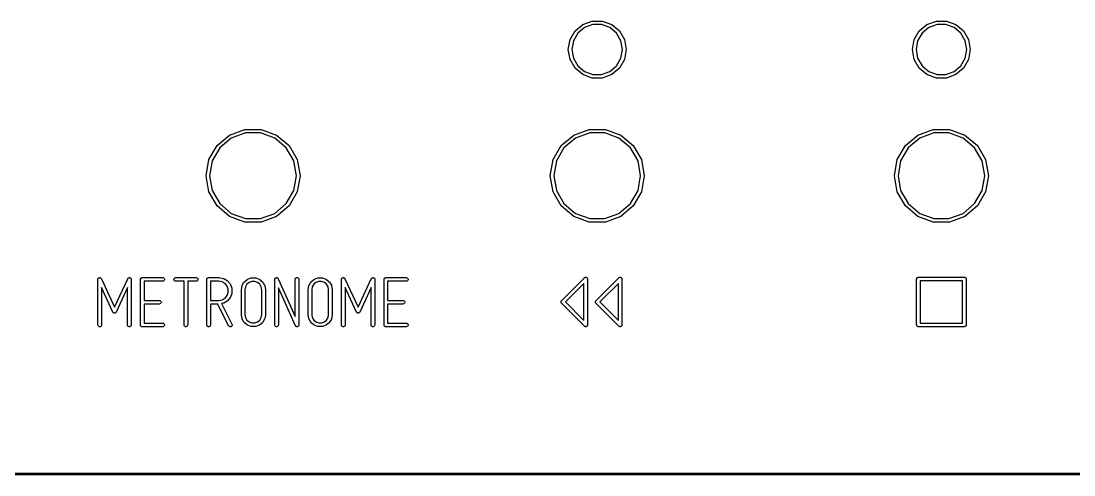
# Model space of a CAD drawing. Extents: x 10 to 493, y -203 to -71.
# Drawn here: x 327.5 to 385.8, y -203.2 to -178.1 of the extents above; entities that cross this region are included whole.
import ezdxf

# ---------------------------------------------------------------- set-up
doc = ezdxf.new("R2010")
doc.units = 0
doc.header["$MEASUREMENT"] = 0
doc.layers.add('BLACK', color=7, linetype='CONTINUOUS')

msp = doc.modelspace()

# ---------------------------------------------------------------- linework, layer by layer
at = {"layer": 'Black'}
for p, q in [((358.184, -178.677), (358.61, -178.319)), ((358.61, -178.319), (359.132, -178.129)), ((359.132, -178.129), (359.688, -178.129)), ((359.688, -178.129), (360.21, -178.319)), ((360.21, -178.319), (360.636, -178.677)), ((377.234, -178.677), (377.66, -178.319)), ((377.66, -178.319), (378.182, -178.129)), ((378.182, -178.129), (378.738, -178.129)), ((378.738, -178.129), (379.26, -178.319)), ((379.26, -178.319), (379.686, -178.677)), ((357.906, -179.158), (358.184, -178.677)), ((358.338, -178.805), (358.094, -179.226)), ((358.71, -178.493), (358.338, -178.805)), ((359.167, -178.326), (358.71, -178.493)), ((359.653, -178.326), (359.167, -178.326)), ((360.11, -178.493), (359.653, -178.326)), ((360.482, -178.805), (360.11, -178.493)), ((360.726, -179.226), (360.482, -178.805)), ((360.636, -178.677), (360.914, -179.158)), ((376.956, -179.158), (377.234, -178.677)), ((377.388, -178.805), (377.144, -179.226)), ((377.76, -178.493), (377.388, -178.805)), ((378.217, -178.326), (377.76, -178.493)), ((378.703, -178.326), (378.217, -178.326)), ((379.16, -178.493), (378.703, -178.326)), ((379.532, -178.805), (379.16, -178.493)), ((379.776, -179.226), (379.532, -178.805)), ((379.686, -178.677), (379.964, -179.158)), ((357.81, -179.705), (357.906, -179.158)), ((358.094, -179.226), (358.01, -179.705)), ((360.81, -179.705), (360.726, -179.226)), ((360.914, -179.158), (361.01, -179.705)), ((376.86, -179.705), (376.956, -179.158)), ((377.144, -179.226), (377.06, -179.705)), ((379.86, -179.705), (379.776, -179.226)), ((379.964, -179.158), (380.06, -179.705)), ((357.906, -180.252), (357.81, -179.705)), ((358.01, -179.705), (358.094, -180.184)), ((360.726, -180.184), (360.81, -179.705)), ((361.01, -179.705), (360.914, -180.252)), ((376.956, -180.252), (376.86, -179.705)), ((377.06, -179.705), (377.144, -180.184)), ((379.776, -180.184), (379.86, -179.705)), ((380.06, -179.705), (379.964, -180.252)), ((358.184, -180.733), (357.906, -180.252)), ((358.094, -180.184), (358.338, -180.605)), ((358.338, -180.605), (358.71, -180.917)), ((360.11, -180.917), (360.482, -180.605)), ((360.482, -180.605), (360.726, -180.184)), ((360.914, -180.252), (360.636, -180.733)), ((377.234, -180.733), (376.956, -180.252)), ((377.144, -180.184), (377.388, -180.605)), ((377.388, -180.605), (377.76, -180.917)), ((379.16, -180.917), (379.532, -180.605)), ((379.532, -180.605), (379.776, -180.184)), ((379.964, -180.252), (379.686, -180.733)), ((358.61, -181.091), (358.184, -180.733)), ((359.132, -181.281), (358.61, -181.091)), ((358.71, -180.917), (359.167, -181.084)), ((359.167, -181.084), (359.653, -181.084)), ((359.653, -181.084), (360.11, -180.917)), ((360.21, -181.091), (359.688, -181.281)), ((360.636, -180.733), (360.21, -181.091)), ((377.66, -181.091), (377.234, -180.733)), ((378.182, -181.281), (377.66, -181.091)), ((377.76, -180.917), (378.217, -181.084)), ((378.217, -181.084), (378.703, -181.084)), ((378.703, -181.084), (379.16, -180.917)), ((379.26, -181.091), (378.738, -181.281)), ((379.686, -180.733), (379.26, -181.091)), ((359.688, -181.281), (359.132, -181.281)), ((378.738, -181.281), (378.182, -181.281)), ((339.059, -184.436), (339.908, -184.127)), ((339.908, -184.127), (340.812, -184.127)), ((340.812, -184.127), (341.661, -184.436)), ((358.109, -184.436), (358.958, -184.127)), ((358.958, -184.127), (359.862, -184.127)), ((359.862, -184.127), (360.711, -184.436)), ((377.159, -184.436), (378.008, -184.127)), ((378.008, -184.127), (378.912, -184.127)), ((378.912, -184.127), (379.761, -184.436)), ((338.366, -185.017), (339.059, -184.436)), ((339.159, -184.609), (338.52, -185.146)), ((339.943, -184.324), (339.159, -184.609)), ((340.777, -184.324), (339.943, -184.324)), ((341.561, -184.609), (340.777, -184.324)), ((342.2, -185.146), (341.561, -184.609)), ((341.661, -184.436), (342.354, -185.017)), ((357.416, -185.017), (358.109, -184.436)), ((358.209, -184.609), (357.57, -185.146)), ((358.993, -184.324), (358.209, -184.609)), ((359.827, -184.324), (358.993, -184.324)), ((360.611, -184.609), (359.827, -184.324)), ((361.25, -185.146), (360.611, -184.609)), ((360.711, -184.436), (361.404, -185.017)), ((376.466, -185.017), (377.159, -184.436)), ((377.259, -184.609), (376.62, -185.146)), ((378.043, -184.324), (377.259, -184.609)), ((378.877, -184.324), (378.043, -184.324)), ((379.661, -184.609), (378.877, -184.324)), ((380.3, -185.146), (379.661, -184.609)), ((379.761, -184.436), (380.454, -185.017)), ((337.915, -185.8), (338.366, -185.017)), ((338.52, -185.146), (338.102, -185.868)), ((342.618, -185.868), (342.2, -185.146)), ((342.354, -185.017), (342.805, -185.8)), ((356.965, -185.8), (357.416, -185.017)), ((357.57, -185.146), (357.152, -185.868)), ((361.668, -185.868), (361.25, -185.146)), ((361.404, -185.017), (361.855, -185.8)), ((376.015, -185.8), (376.466, -185.017)), ((376.62, -185.146), (376.202, -185.868)), ((380.718, -185.868), (380.3, -185.146)), ((380.454, -185.017), (380.905, -185.8)), ((337.758, -186.69), (337.915, -185.8)), ((338.102, -185.868), (337.958, -186.69)), ((342.762, -186.69), (342.618, -185.868)), ((342.805, -185.8), (342.962, -186.69)), ((356.808, -186.69), (356.965, -185.8)), ((357.152, -185.868), (357.008, -186.69)), ((361.812, -186.69), (361.668, -185.868)), ((361.855, -185.8), (362.012, -186.69)), ((375.858, -186.69), (376.015, -185.8)), ((376.202, -185.868), (376.058, -186.69)), ((380.862, -186.69), (380.718, -185.868)), ((380.905, -185.8), (381.062, -186.69)), ((337.915, -187.58), (337.758, -186.69)), ((337.958, -186.69), (338.102, -187.512)), ((342.618, -187.512), (342.762, -186.69)), ((342.962, -186.69), (342.805, -187.58)), ((356.965, -187.58), (356.808, -186.69)), ((357.008, -186.69), (357.152, -187.512)), ((361.668, -187.512), (361.812, -186.69)), ((362.012, -186.69), (361.855, -187.58)), ((376.015, -187.58), (375.858, -186.69)), ((376.058, -186.69), (376.202, -187.512)), ((380.718, -187.512), (380.862, -186.69)), ((381.062, -186.69), (380.905, -187.58)), ((338.366, -188.363), (337.915, -187.58)), ((338.102, -187.512), (338.52, -188.234)), ((342.2, -188.234), (342.618, -187.512)), ((342.805, -187.58), (342.354, -188.363)), ((357.416, -188.363), (356.965, -187.58)), ((357.152, -187.512), (357.57, -188.234)), ((361.25, -188.234), (361.668, -187.512)), ((361.855, -187.58), (361.404, -188.363)), ((376.466, -188.363), (376.015, -187.58)), ((376.202, -187.512), (376.62, -188.234)), ((380.3, -188.234), (380.718, -187.512)), ((380.905, -187.58), (380.454, -188.363)), ((339.059, -188.944), (338.366, -188.363)), ((338.52, -188.234), (339.159, -188.771)), ((339.159, -188.771), (339.943, -189.056)), ((340.777, -189.056), (341.561, -188.771)), ((341.561, -188.771), (342.2, -188.234)), ((342.354, -188.363), (341.661, -188.944)), ((358.109, -188.944), (357.416, -188.363)), ((357.57, -188.234), (358.209, -188.771)), ((358.209, -188.771), (358.993, -189.056)), ((359.827, -189.056), (360.611, -188.771)), ((360.611, -188.771), (361.25, -188.234)), ((361.404, -188.363), (360.711, -188.944)), ((377.159, -188.944), (376.466, -188.363)), ((376.62, -188.234), (377.259, -188.771)), ((377.259, -188.771), (378.043, -189.056)), ((378.877, -189.056), (379.661, -188.771)), ((379.661, -188.771), (380.3, -188.234)), ((380.454, -188.363), (379.761, -188.944)), ((339.908, -189.253), (339.059, -188.944)), ((340.812, -189.253), (339.908, -189.253)), ((339.943, -189.056), (340.777, -189.056)), ((341.661, -188.944), (340.812, -189.253)), ((358.958, -189.253), (358.109, -188.944)), ((359.862, -189.253), (358.958, -189.253)), ((358.993, -189.056), (359.827, -189.056)), ((360.711, -188.944), (359.862, -189.253)), ((378.008, -189.253), (377.159, -188.944)), ((378.912, -189.253), (378.008, -189.253)), ((378.043, -189.056), (378.877, -189.056)), ((379.761, -188.944), (378.912, -189.253)), ((358.762, -192.308), (358.766, -192.306)), ((358.766, -192.306), (358.779, -192.308)), ((360.667, -192.308), (360.671, -192.306)), ((360.671, -192.306), (360.684, -192.308)), ((377.181, -192.308), (377.19, -192.306)), ((377.19, -192.306), (379.73, -192.306)), ((379.73, -192.306), (379.739, -192.308)), ((331.776, -192.429), (331.778, -192.416)), ((331.776, -194.949), (331.776, -192.429)), ((331.778, -192.416), (331.779, -192.403)), ((331.779, -192.403), (331.781, -192.399)), ((331.781, -192.399), (331.782, -192.395)), ((331.782, -192.395), (331.789, -192.383)), ((331.789, -192.383), (331.794, -192.372)), ((331.794, -192.372), (331.797, -192.368)), ((331.797, -192.368), (331.799, -192.365)), ((331.799, -192.365), (331.809, -192.356)), ((331.809, -192.356), (331.819, -192.347)), ((331.819, -192.347), (331.823, -192.345)), ((331.823, -192.345), (331.826, -192.342)), ((331.826, -192.342), (331.838, -192.338)), ((331.838, -192.338), (331.85, -192.332)), ((331.85, -192.332), (331.855, -192.332)), ((331.855, -192.332), (331.859, -192.331)), ((331.859, -192.331), (331.872, -192.331)), ((331.872, -192.331), (331.885, -192.329)), ((331.885, -192.329), (331.889, -192.331)), ((331.889, -192.331), (331.893, -192.331)), ((331.893, -192.331), (331.906, -192.335)), ((331.906, -192.335), (331.918, -192.338)), ((331.918, -192.338), (331.922, -192.341)), ((331.922, -192.341), (331.926, -192.342)), ((331.926, -192.342), (331.936, -192.351)), ((331.936, -192.351), (331.947, -192.358)), ((331.947, -192.358), (331.949, -192.362)), ((331.949, -192.362), (331.953, -192.365)), ((331.953, -192.365), (331.959, -192.376)), ((331.959, -192.376), (331.967, -192.387)), ((331.967, -192.387), (332.695, -193.956)), ((332.604, -194.235), (331.976, -192.882)), ((331.976, -192.882), (331.976, -194.949)), ((332.695, -193.956), (333.423, -192.387)), ((333.414, -192.882), (332.786, -194.235)), ((333.414, -194.949), (333.414, -192.882)), ((333.423, -192.387), (333.431, -192.376)), ((333.431, -192.376), (333.437, -192.365)), ((333.437, -192.365), (333.441, -192.362)), ((333.441, -192.362), (333.443, -192.358)), ((333.443, -192.358), (333.454, -192.351)), ((333.454, -192.351), (333.464, -192.342)), ((333.464, -192.342), (333.468, -192.341)), ((333.468, -192.341), (333.472, -192.338)), ((333.472, -192.338), (333.484, -192.335)), ((333.484, -192.335), (333.497, -192.331)), ((333.497, -192.331), (333.501, -192.331)), ((333.501, -192.331), (333.505, -192.329)), ((333.505, -192.329), (333.518, -192.331)), ((333.518, -192.331), (333.531, -192.331)), ((333.531, -192.331), (333.535, -192.332)), ((333.535, -192.332), (333.54, -192.332)), ((333.54, -192.332), (333.552, -192.338)), ((333.552, -192.338), (333.564, -192.342)), ((333.564, -192.342), (333.567, -192.345)), ((333.567, -192.345), (333.571, -192.347)), ((333.571, -192.347), (333.581, -192.356)), ((333.581, -192.356), (333.591, -192.365)), ((333.591, -192.365), (333.593, -192.368)), ((333.593, -192.368), (333.596, -192.372)), ((333.596, -192.372), (333.601, -192.383)), ((333.601, -192.383), (333.608, -192.395)), ((333.608, -192.395), (333.609, -192.399)), ((333.609, -192.399), (333.611, -192.403)), ((333.611, -192.403), (333.612, -192.416)), ((333.612, -192.416), (333.614, -192.429)), ((333.614, -192.429), (333.614, -194.949)), ((334.128, -192.429), (334.13, -192.42)), ((334.128, -194.949), (334.128, -192.429)), ((334.13, -192.412), (334.133, -192.403)), ((334.13, -192.42), (334.13, -192.412)), ((334.133, -192.403), (334.134, -192.395)), ((334.134, -192.395), (334.138, -192.387)), ((334.138, -192.387), (334.141, -192.379)), ((334.141, -192.379), (334.147, -192.372)), ((334.147, -192.372), (334.151, -192.365)), ((334.151, -192.365), (334.158, -192.359)), ((334.158, -192.359), (334.164, -192.352)), ((334.164, -192.352), (334.171, -192.348)), ((334.171, -192.348), (334.178, -192.342)), ((334.178, -192.342), (334.186, -192.339)), ((334.186, -192.339), (334.194, -192.335)), ((334.194, -192.335), (334.202, -192.334)), ((334.202, -192.334), (334.211, -192.331)), ((334.211, -192.331), (334.219, -192.331)), ((334.219, -192.331), (334.228, -192.329)), ((334.228, -192.329), (335.362, -192.329)), ((335.362, -192.529), (334.328, -192.529)), ((334.328, -192.529), (334.328, -193.589)), ((335.362, -192.329), (335.396, -192.335)), ((335.396, -192.523), (335.362, -192.529)), ((335.396, -192.335), (335.426, -192.352)), ((335.426, -192.506), (335.396, -192.523)), ((335.426, -192.352), (335.449, -192.379)), ((335.449, -192.479), (335.426, -192.506)), ((335.449, -192.379), (335.46, -192.412)), ((335.46, -192.446), (335.449, -192.479)), ((335.46, -192.412), (335.46, -192.446)), ((335.978, -192.412), (335.989, -192.379)), ((335.978, -192.446), (335.978, -192.412)), ((335.989, -192.479), (335.978, -192.446)), ((335.989, -192.379), (336.012, -192.352)), ((336.012, -192.506), (335.989, -192.479)), ((336.012, -192.352), (336.042, -192.335)), ((336.042, -192.523), (336.012, -192.506)), ((336.042, -192.335), (336.076, -192.329)), ((336.076, -192.529), (336.042, -192.523)), ((336.076, -192.329), (337.21, -192.329)), ((336.543, -192.529), (336.076, -192.529)), ((336.543, -194.949), (336.543, -192.529)), ((337.21, -192.529), (336.743, -192.529)), ((336.743, -192.529), (336.743, -194.949)), ((337.21, -192.329), (337.244, -192.335)), ((337.244, -192.523), (337.21, -192.529)), ((337.244, -192.335), (337.274, -192.352)), ((337.274, -192.506), (337.244, -192.523)), ((337.274, -192.352), (337.297, -192.379)), ((337.297, -192.479), (337.274, -192.506)), ((337.297, -192.379), (337.308, -192.412)), ((337.308, -192.446), (337.297, -192.479)), ((337.308, -192.412), (337.308, -192.446)), ((337.803, -192.429), (337.805, -192.42)), ((337.803, -194.949), (337.803, -192.429)), ((337.805, -192.412), (337.808, -192.403)), ((337.805, -192.42), (337.805, -192.412)), ((337.808, -192.403), (337.809, -192.395)), ((337.809, -192.395), (337.813, -192.387)), ((337.813, -192.387), (337.816, -192.379)), ((337.816, -192.379), (337.822, -192.372)), ((337.822, -192.372), (337.826, -192.365)), ((337.826, -192.365), (337.833, -192.359)), ((337.833, -192.359), (337.839, -192.352)), ((337.839, -192.352), (337.846, -192.348)), ((337.846, -192.348), (337.853, -192.342)), ((337.853, -192.342), (337.861, -192.339)), ((337.861, -192.339), (337.869, -192.335)), ((337.869, -192.335), (337.877, -192.334)), ((337.877, -192.334), (337.886, -192.331)), ((337.886, -192.331), (337.894, -192.331)), ((337.894, -192.331), (337.903, -192.329)), ((337.903, -192.329), (338.47, -192.329)), ((338.003, -192.529), (338.003, -193.589)), ((338.461, -192.529), (338.003, -192.529)), ((338.651, -192.562), (338.461, -192.529)), ((338.47, -192.329), (338.479, -192.331)), ((338.479, -192.331), (338.487, -192.331)), ((338.487, -192.331), (338.703, -192.369)), ((338.81, -192.654), (338.651, -192.562)), ((338.703, -192.369), (338.735, -192.38)), ((338.735, -192.38), (338.925, -192.49)), ((338.928, -192.795), (338.81, -192.654)), ((338.925, -192.49), (338.952, -192.512)), ((338.99, -192.967), (338.928, -192.795)), ((338.952, -192.512), (339.092, -192.68)), ((339.092, -192.68), (339.109, -192.708)), ((339.109, -192.708), (339.11, -192.71)), ((339.11, -192.71), (339.184, -192.915)), ((339.716, -192.979), (339.75, -192.785)), ((339.75, -192.785), (339.754, -192.774)), ((339.754, -192.774), (339.762, -192.752)), ((339.762, -192.752), (339.86, -192.582)), ((339.86, -192.582), (339.876, -192.562)), ((339.876, -192.562), (339.882, -192.555)), ((339.882, -192.555), (340.033, -192.428)), ((339.944, -192.837), (339.914, -193.005)), ((340.024, -192.697), (339.944, -192.837)), ((340.148, -192.593), (340.024, -192.697)), ((340.033, -192.428), (340.063, -192.411)), ((340.063, -192.411), (340.248, -192.344)), ((340.3, -192.538), (340.148, -192.593)), ((340.248, -192.344), (340.283, -192.338)), ((340.283, -192.338), (340.479, -192.338)), ((340.462, -192.538), (340.3, -192.538)), ((340.614, -192.593), (340.462, -192.538)), ((340.479, -192.338), (340.514, -192.344)), ((340.514, -192.344), (340.699, -192.411)), ((340.738, -192.697), (340.614, -192.593)), ((340.699, -192.411), (340.705, -192.415)), ((340.705, -192.415), (340.729, -192.428)), ((340.729, -192.428), (340.88, -192.555)), ((340.818, -192.837), (340.738, -192.697)), ((340.848, -193.005), (340.818, -192.837)), ((340.88, -192.555), (340.88, -192.555)), ((340.88, -192.555), (340.902, -192.582)), ((340.902, -192.582), (341, -192.752)), ((341, -192.752), (341.008, -192.774)), ((341.008, -192.774), (341.012, -192.785)), ((341.012, -192.785), (341.046, -192.979)), ((341.562, -192.429), (341.564, -192.415)), ((341.562, -194.949), (341.562, -192.429)), ((341.564, -192.415), (341.566, -192.402)), ((341.566, -192.402), (341.567, -192.398)), ((341.567, -192.398), (341.568, -192.395)), ((341.568, -192.395), (341.575, -192.383)), ((341.575, -192.383), (341.581, -192.371)), ((341.581, -192.371), (341.584, -192.368)), ((341.584, -192.368), (341.585, -192.365)), ((341.585, -192.365), (341.596, -192.356)), ((341.596, -192.356), (341.606, -192.346)), ((341.606, -192.346), (341.609, -192.345)), ((341.609, -192.345), (341.612, -192.342)), ((341.612, -192.342), (341.625, -192.338)), ((341.625, -192.338), (341.637, -192.332)), ((341.637, -192.332), (341.641, -192.332)), ((341.641, -192.332), (341.645, -192.331)), ((341.645, -192.331), (341.658, -192.331)), ((341.658, -192.331), (341.672, -192.33)), ((341.672, -192.33), (341.676, -192.331)), ((341.676, -192.331), (341.679, -192.331)), ((341.679, -192.331), (341.692, -192.335)), ((341.692, -192.335), (341.705, -192.339)), ((341.705, -192.339), (341.708, -192.341)), ((341.708, -192.341), (341.712, -192.342)), ((341.712, -192.342), (341.723, -192.351)), ((341.723, -192.351), (341.734, -192.359)), ((341.734, -192.359), (341.736, -192.362)), ((341.736, -192.362), (341.739, -192.365)), ((341.739, -192.365), (341.745, -192.377)), ((341.745, -192.377), (341.753, -192.388)), ((341.753, -192.388), (342.696, -194.483)), ((342.696, -192.429), (342.702, -192.395)), ((342.696, -194.483), (342.696, -192.429)), ((342.702, -192.395), (342.719, -192.365)), ((342.719, -192.365), (342.746, -192.342)), ((342.746, -192.342), (342.779, -192.331)), ((342.779, -192.331), (342.813, -192.331)), ((342.813, -192.331), (342.846, -192.342)), ((342.846, -192.342), (342.873, -192.365)), ((342.873, -192.365), (342.89, -192.395)), ((342.89, -192.395), (342.896, -192.429)), ((342.896, -192.429), (342.896, -194.949)), ((343.412, -192.979), (343.446, -192.785)), ((343.446, -192.785), (343.45, -192.774)), ((343.45, -192.774), (343.458, -192.752)), ((343.458, -192.752), (343.556, -192.582)), ((343.556, -192.582), (343.572, -192.562)), ((343.572, -192.562), (343.578, -192.555)), ((343.578, -192.555), (343.729, -192.428)), ((343.64, -192.837), (343.61, -193.005)), ((343.72, -192.697), (343.64, -192.837)), ((343.844, -192.593), (343.72, -192.697)), ((343.729, -192.428), (343.759, -192.411)), ((343.759, -192.411), (343.944, -192.344)), ((343.996, -192.538), (343.844, -192.593)), ((343.944, -192.344), (343.979, -192.338)), ((343.979, -192.338), (344.175, -192.338)), ((344.158, -192.538), (343.996, -192.538)), ((344.31, -192.593), (344.158, -192.538)), ((344.175, -192.338), (344.21, -192.344)), ((344.21, -192.344), (344.395, -192.411)), ((344.434, -192.697), (344.31, -192.593)), ((344.395, -192.411), (344.401, -192.415)), ((344.401, -192.415), (344.425, -192.428)), ((344.425, -192.428), (344.576, -192.555)), ((344.514, -192.837), (344.434, -192.697)), ((344.544, -193.005), (344.514, -192.837)), ((344.576, -192.555), (344.576, -192.555)), ((344.576, -192.555), (344.598, -192.582)), ((344.598, -192.582), (344.696, -192.752)), ((344.696, -192.752), (344.704, -192.774)), ((344.704, -192.774), (344.708, -192.785)), ((344.708, -192.785), (344.742, -192.979)), ((345.258, -192.429), (345.26, -192.416)), ((345.258, -194.949), (345.258, -192.429)), ((345.26, -192.416), (345.261, -192.403)), ((345.261, -192.403), (345.263, -192.399)), ((345.263, -192.399), (345.264, -192.395)), ((345.264, -192.395), (345.271, -192.383)), ((345.271, -192.383), (345.276, -192.372)), ((345.276, -192.372), (345.279, -192.368)), ((345.279, -192.368), (345.281, -192.365)), ((345.281, -192.365), (345.291, -192.356)), ((345.291, -192.356), (345.301, -192.347)), ((345.301, -192.347), (345.305, -192.345)), ((345.305, -192.345), (345.308, -192.342)), ((345.308, -192.342), (345.32, -192.338)), ((345.32, -192.338), (345.332, -192.332)), ((345.332, -192.332), (345.337, -192.332)), ((345.337, -192.332), (345.341, -192.331)), ((345.341, -192.331), (345.354, -192.331)), ((345.354, -192.331), (345.367, -192.329)), ((345.367, -192.329), (345.371, -192.331)), ((345.371, -192.331), (345.375, -192.331)), ((345.375, -192.331), (345.388, -192.335)), ((345.388, -192.335), (345.4, -192.338)), ((345.4, -192.338), (345.404, -192.341)), ((345.404, -192.341), (345.408, -192.342)), ((345.408, -192.342), (345.418, -192.351)), ((345.418, -192.351), (345.429, -192.358)), ((345.429, -192.358), (345.431, -192.362)), ((345.431, -192.362), (345.435, -192.365)), ((345.435, -192.365), (345.441, -192.376)), ((345.441, -192.376), (345.449, -192.387)), ((345.449, -192.387), (346.177, -193.956)), ((346.086, -194.235), (345.458, -192.882)), ((345.458, -192.882), (345.458, -194.949)), ((346.177, -193.956), (346.905, -192.387)), ((346.896, -192.882), (346.268, -194.235)), ((346.896, -194.949), (346.896, -192.882)), ((346.905, -192.387), (346.913, -192.376)), ((346.913, -192.376), (346.919, -192.365)), ((346.919, -192.365), (346.923, -192.362)), ((346.923, -192.362), (346.925, -192.358)), ((346.925, -192.358), (346.936, -192.351)), ((346.936, -192.351), (346.946, -192.342)), ((346.946, -192.342), (346.95, -192.341)), ((346.95, -192.341), (346.954, -192.338)), ((346.954, -192.338), (346.966, -192.335)), ((346.966, -192.335), (346.979, -192.331)), ((346.979, -192.331), (346.983, -192.331)), ((346.983, -192.331), (346.987, -192.329)), ((346.987, -192.329), (347, -192.331)), ((347, -192.331), (347.013, -192.331)), ((347.013, -192.331), (347.017, -192.332)), ((347.017, -192.332), (347.022, -192.332)), ((347.022, -192.332), (347.034, -192.338)), ((347.034, -192.338), (347.046, -192.342)), ((347.046, -192.342), (347.049, -192.345)), ((347.049, -192.345), (347.053, -192.347)), ((347.053, -192.347), (347.063, -192.356)), ((347.063, -192.356), (347.073, -192.365)), ((347.073, -192.365), (347.075, -192.368)), ((347.075, -192.368), (347.078, -192.372)), ((347.078, -192.372), (347.083, -192.383)), ((347.083, -192.383), (347.09, -192.395)), ((347.09, -192.395), (347.091, -192.399)), ((347.091, -192.399), (347.093, -192.403)), ((347.093, -192.403), (347.094, -192.416)), ((347.094, -192.416), (347.096, -192.429)), ((347.096, -192.429), (347.096, -194.949)), ((347.61, -192.429), (347.612, -192.42)), ((347.61, -194.949), (347.61, -192.429)), ((347.612, -192.412), (347.615, -192.403)), ((347.612, -192.42), (347.612, -192.412)), ((347.615, -192.403), (347.616, -192.395)), ((347.616, -192.395), (347.62, -192.387)), ((347.62, -192.387), (347.623, -192.379)), ((347.623, -192.379), (347.629, -192.372)), ((347.629, -192.372), (347.633, -192.365)), ((347.633, -192.365), (347.64, -192.359)), ((347.64, -192.359), (347.646, -192.352)), ((347.646, -192.352), (347.653, -192.348)), ((347.653, -192.348), (347.66, -192.342)), ((347.66, -192.342), (347.668, -192.339)), ((347.668, -192.339), (347.676, -192.335)), ((347.676, -192.335), (347.684, -192.334)), ((347.684, -192.334), (347.693, -192.331)), ((347.693, -192.331), (347.701, -192.331)), ((347.701, -192.331), (347.71, -192.329)), ((347.71, -192.329), (348.844, -192.329)), ((348.844, -192.529), (347.81, -192.529)), ((347.81, -192.529), (347.81, -193.589)), ((348.844, -192.329), (348.878, -192.335)), ((348.878, -192.523), (348.844, -192.529)), ((348.878, -192.335), (348.908, -192.352)), ((348.908, -192.506), (348.878, -192.523)), ((348.908, -192.352), (348.931, -192.379)), ((348.931, -192.479), (348.908, -192.506)), ((348.931, -192.379), (348.942, -192.412)), ((348.942, -192.446), (348.931, -192.479)), ((348.942, -192.412), (348.942, -192.446)), ((357.434, -193.605), (358.704, -192.335)), ((358.675, -192.647), (357.646, -193.676)), ((358.675, -194.705), (358.675, -192.647)), ((358.704, -192.335), (358.715, -192.328)), ((358.715, -192.328), (358.725, -192.319)), ((358.725, -192.319), (358.729, -192.318)), ((358.729, -192.318), (358.733, -192.315)), ((358.733, -192.315), (358.745, -192.312)), ((358.745, -192.312), (358.758, -192.308)), ((358.758, -192.308), (358.762, -192.308)), ((358.779, -192.308), (358.792, -192.308)), ((358.792, -192.308), (358.796, -192.309)), ((358.796, -192.309), (358.801, -192.309)), ((358.801, -192.309), (358.813, -192.315)), ((358.813, -192.315), (358.825, -192.319)), ((358.825, -192.319), (358.828, -192.322)), ((358.828, -192.322), (358.832, -192.324)), ((358.832, -192.324), (358.842, -192.333)), ((358.842, -192.333), (358.852, -192.342)), ((358.852, -192.342), (358.854, -192.346)), ((358.854, -192.346), (358.857, -192.349)), ((358.857, -192.349), (358.862, -192.36)), ((358.862, -192.36), (358.869, -192.372)), ((358.869, -192.372), (358.87, -192.376)), ((358.87, -192.376), (358.872, -192.38)), ((358.872, -192.38), (358.873, -192.393)), ((358.873, -192.393), (358.875, -192.406)), ((358.875, -192.406), (358.875, -194.946)), ((359.339, -193.605), (360.609, -192.335)), ((360.58, -192.647), (359.551, -193.676)), ((360.58, -194.705), (360.58, -192.647)), ((360.609, -192.335), (360.62, -192.328)), ((360.62, -192.328), (360.63, -192.319)), ((360.63, -192.319), (360.634, -192.318)), ((360.634, -192.318), (360.638, -192.315)), ((360.638, -192.315), (360.65, -192.312)), ((360.65, -192.312), (360.663, -192.308)), ((360.663, -192.308), (360.667, -192.308)), ((360.684, -192.308), (360.697, -192.308)), ((360.697, -192.308), (360.701, -192.309)), ((360.701, -192.309), (360.706, -192.309)), ((360.706, -192.309), (360.718, -192.315)), ((360.718, -192.315), (360.73, -192.319)), ((360.73, -192.319), (360.733, -192.322)), ((360.733, -192.322), (360.737, -192.324)), ((360.737, -192.324), (360.747, -192.333)), ((360.747, -192.333), (360.757, -192.342)), ((360.757, -192.342), (360.759, -192.346)), ((360.759, -192.346), (360.762, -192.349)), ((360.762, -192.349), (360.767, -192.36)), ((360.767, -192.36), (360.774, -192.372)), ((360.774, -192.372), (360.775, -192.376)), ((360.775, -192.376), (360.777, -192.38)), ((360.777, -192.38), (360.778, -192.393)), ((360.778, -192.393), (360.78, -192.406)), ((360.78, -192.406), (360.78, -194.946)), ((377.09, -192.406), (377.092, -192.397)), ((377.09, -194.946), (377.09, -192.406)), ((377.092, -192.389), (377.095, -192.38)), ((377.092, -192.397), (377.092, -192.389)), ((377.095, -192.38), (377.096, -192.372)), ((377.096, -192.372), (377.1, -192.364)), ((377.1, -192.364), (377.103, -192.356)), ((377.103, -192.356), (377.109, -192.349)), ((377.109, -192.349), (377.113, -192.342)), ((377.113, -192.342), (377.12, -192.336)), ((377.12, -192.336), (377.126, -192.329)), ((377.126, -192.329), (377.133, -192.325)), ((377.133, -192.325), (377.14, -192.319)), ((377.14, -192.319), (377.148, -192.316)), ((377.148, -192.316), (377.156, -192.312)), ((377.156, -192.312), (377.164, -192.311)), ((377.164, -192.311), (377.173, -192.308)), ((377.173, -192.308), (377.181, -192.308)), ((377.29, -192.506), (377.29, -194.846)), ((379.63, -192.506), (377.29, -192.506)), ((379.63, -194.846), (379.63, -192.506)), ((379.739, -192.308), (379.747, -192.308)), ((379.747, -192.308), (379.756, -192.311)), ((379.756, -192.311), (379.764, -192.312)), ((379.764, -192.312), (379.772, -192.316)), ((379.772, -192.316), (379.78, -192.319)), ((379.78, -192.319), (379.787, -192.325)), ((379.787, -192.325), (379.794, -192.329)), ((379.794, -192.329), (379.8, -192.336)), ((379.8, -192.336), (379.807, -192.342)), ((379.807, -192.342), (379.811, -192.349)), ((379.811, -192.349), (379.817, -192.356)), ((379.817, -192.356), (379.82, -192.364)), ((379.82, -192.364), (379.824, -192.372)), ((379.824, -192.372), (379.825, -192.38)), ((379.825, -192.38), (379.828, -192.389)), ((379.828, -192.389), (379.828, -192.397)), ((379.828, -192.397), (379.83, -192.406)), ((379.83, -192.406), (379.83, -194.946)), ((338.651, -193.556), (338.81, -193.464)), ((338.81, -193.464), (338.928, -193.323)), ((338.928, -193.323), (338.99, -193.151)), ((339.092, -193.438), (338.952, -193.606)), ((338.99, -193.151), (338.99, -192.967)), ((339.11, -193.408), (339.092, -193.438)), ((339.184, -193.203), (339.11, -193.408)), ((339.184, -192.915), (339.19, -192.95)), ((339.19, -193.168), (339.184, -193.203)), ((339.19, -192.95), (339.19, -193.168)), ((339.714, -192.996), (339.716, -192.987)), ((339.714, -194.382), (339.714, -192.996)), ((339.716, -192.987), (339.716, -192.979)), ((339.914, -193.005), (339.914, -194.373)), ((340.848, -194.373), (340.848, -193.005)), ((341.046, -192.979), (341.046, -192.987)), ((341.046, -192.987), (341.048, -192.996)), ((341.048, -192.996), (341.048, -194.382)), ((342.705, -194.99), (341.762, -192.895)), ((341.762, -192.895), (341.762, -194.949)), ((343.41, -192.996), (343.412, -192.987)), ((343.41, -194.382), (343.41, -192.996)), ((343.412, -192.987), (343.412, -192.979)), ((343.61, -193.005), (343.61, -194.373)), ((344.544, -194.373), (344.544, -193.005)), ((344.742, -192.979), (344.742, -192.987)), ((344.742, -192.987), (344.744, -192.996)), ((344.744, -192.996), (344.744, -194.382)), ((334.328, -193.589), (335.173, -193.589)), ((335.173, -193.789), (334.328, -193.789)), ((334.328, -193.789), (334.328, -194.849)), ((335.173, -193.589), (335.207, -193.595)), ((335.207, -193.783), (335.173, -193.789)), ((335.207, -193.595), (335.237, -193.612)), ((335.237, -193.766), (335.207, -193.783)), ((335.237, -193.612), (335.26, -193.639)), ((335.26, -193.739), (335.237, -193.766)), ((335.26, -193.639), (335.271, -193.672)), ((335.271, -193.706), (335.26, -193.739)), ((335.271, -193.672), (335.271, -193.706)), ((338.003, -193.589), (338.461, -193.589)), ((338.408, -193.789), (338.003, -193.789)), ((338.003, -193.789), (338.003, -194.949)), ((339.011, -194.994), (338.408, -193.789)), ((338.461, -193.589), (338.651, -193.556)), ((338.703, -193.749), (338.619, -193.764)), ((338.619, -193.764), (339.189, -194.904)), ((338.735, -193.738), (338.703, -193.749)), ((338.925, -193.628), (338.735, -193.738)), ((338.952, -193.606), (338.925, -193.628)), ((347.81, -193.589), (348.655, -193.589)), ((348.655, -193.789), (347.81, -193.789)), ((347.81, -193.789), (347.81, -194.849)), ((348.655, -193.589), (348.689, -193.595)), ((348.689, -193.783), (348.655, -193.789)), ((348.689, -193.595), (348.719, -193.612)), ((348.719, -193.766), (348.689, -193.783)), ((348.719, -193.612), (348.742, -193.639)), ((348.742, -193.739), (348.719, -193.766)), ((348.742, -193.639), (348.753, -193.672)), ((348.753, -193.706), (348.742, -193.739)), ((348.753, -193.672), (348.753, -193.706)), ((357.405, -193.667), (357.408, -193.659)), ((357.406, -193.676), (357.405, -193.667)), ((357.405, -193.685), (357.406, -193.676)), ((357.408, -193.693), (357.405, -193.685)), ((357.408, -193.65), (357.412, -193.642)), ((357.408, -193.659), (357.408, -193.65)), ((357.408, -193.702), (357.408, -193.693)), ((357.412, -193.71), (357.408, -193.702)), ((357.412, -193.642), (357.414, -193.634)), ((357.414, -193.718), (357.412, -193.71)), ((357.414, -193.634), (357.419, -193.627)), ((357.419, -193.725), (357.414, -193.718)), ((357.419, -193.627), (357.423, -193.619)), ((357.423, -193.733), (357.419, -193.725)), ((357.423, -193.619), (357.429, -193.612)), ((357.429, -193.74), (357.423, -193.733)), ((357.429, -193.612), (357.434, -193.605)), ((357.434, -193.747), (357.429, -193.74)), ((358.704, -195.017), (357.434, -193.747)), ((357.646, -193.676), (358.675, -194.705)), ((359.31, -193.667), (359.313, -193.659)), ((359.311, -193.676), (359.31, -193.667)), ((359.31, -193.685), (359.311, -193.676)), ((359.313, -193.693), (359.31, -193.685)), ((359.313, -193.65), (359.317, -193.642)), ((359.313, -193.659), (359.313, -193.65)), ((359.313, -193.702), (359.313, -193.693)), ((359.317, -193.71), (359.313, -193.702)), ((359.317, -193.642), (359.319, -193.634)), ((359.319, -193.718), (359.317, -193.71)), ((359.319, -193.634), (359.324, -193.627)), ((359.324, -193.725), (359.319, -193.718)), ((359.324, -193.627), (359.328, -193.619)), ((359.328, -193.733), (359.324, -193.725)), ((359.328, -193.619), (359.334, -193.612)), ((359.334, -193.74), (359.328, -193.733)), ((359.334, -193.612), (359.339, -193.605)), ((359.339, -193.747), (359.334, -193.74)), ((360.609, -195.017), (359.339, -193.747)), ((359.551, -193.676), (360.58, -194.705)), ((332.609, -194.242), (332.604, -194.235)), ((332.613, -194.25), (332.609, -194.242)), ((332.619, -194.257), (332.613, -194.25)), ((332.624, -194.264), (332.619, -194.257)), ((332.631, -194.269), (332.624, -194.264)), ((332.638, -194.275), (332.631, -194.269)), ((332.646, -194.279), (332.638, -194.275)), ((332.653, -194.284), (332.646, -194.279)), ((332.661, -194.286), (332.653, -194.284)), ((332.669, -194.29), (332.661, -194.286)), ((332.678, -194.29), (332.669, -194.29)), ((332.686, -194.293), (332.678, -194.29)), ((332.695, -194.292), (332.686, -194.293)), ((332.704, -194.293), (332.695, -194.292)), ((332.712, -194.29), (332.704, -194.293)), ((332.721, -194.29), (332.712, -194.29)), ((332.729, -194.286), (332.721, -194.29)), ((332.737, -194.284), (332.729, -194.286)), ((332.744, -194.279), (332.737, -194.284)), ((332.752, -194.275), (332.744, -194.279)), ((332.759, -194.269), (332.752, -194.275)), ((332.766, -194.264), (332.759, -194.269)), ((332.771, -194.257), (332.766, -194.264)), ((332.777, -194.25), (332.771, -194.257)), ((332.781, -194.242), (332.777, -194.25)), ((332.786, -194.235), (332.781, -194.242)), ((339.716, -194.391), (339.714, -194.382)), ((339.716, -194.399), (339.716, -194.391)), ((339.75, -194.593), (339.716, -194.399)), ((339.762, -194.626), (339.75, -194.593)), ((339.86, -194.796), (339.762, -194.626)), ((339.914, -194.373), (339.944, -194.541)), ((339.944, -194.541), (340.024, -194.681)), ((340.738, -194.681), (340.818, -194.541)), ((340.818, -194.541), (340.848, -194.373)), ((341, -194.626), (340.902, -194.796)), ((341.012, -194.593), (341, -194.626)), ((341.046, -194.399), (341.012, -194.593)), ((341.048, -194.382), (341.046, -194.391)), ((341.046, -194.391), (341.046, -194.399)), ((343.412, -194.391), (343.41, -194.382)), ((343.412, -194.399), (343.412, -194.391)), ((343.446, -194.593), (343.412, -194.399)), ((343.458, -194.626), (343.446, -194.593)), ((343.556, -194.796), (343.458, -194.626)), ((343.61, -194.373), (343.64, -194.541)), ((343.64, -194.541), (343.72, -194.681)), ((344.434, -194.681), (344.514, -194.541)), ((344.514, -194.541), (344.544, -194.373)), ((344.696, -194.626), (344.598, -194.796)), ((344.708, -194.593), (344.696, -194.626)), ((344.742, -194.399), (344.708, -194.593)), ((344.744, -194.382), (344.742, -194.391)), ((344.742, -194.391), (344.742, -194.399)), ((346.091, -194.242), (346.086, -194.235)), ((346.095, -194.25), (346.091, -194.242)), ((346.101, -194.257), (346.095, -194.25)), ((346.106, -194.264), (346.101, -194.257)), ((346.113, -194.269), (346.106, -194.264)), ((346.12, -194.275), (346.113, -194.269)), ((346.128, -194.279), (346.12, -194.275)), ((346.135, -194.284), (346.128, -194.279)), ((346.143, -194.286), (346.135, -194.284)), ((346.151, -194.29), (346.143, -194.286)), ((346.16, -194.29), (346.151, -194.29)), ((346.168, -194.293), (346.16, -194.29)), ((346.177, -194.292), (346.168, -194.293)), ((346.186, -194.293), (346.177, -194.292)), ((346.194, -194.29), (346.186, -194.293)), ((346.203, -194.29), (346.194, -194.29)), ((346.211, -194.286), (346.203, -194.29)), ((346.219, -194.284), (346.211, -194.286)), ((346.226, -194.279), (346.219, -194.284)), ((346.234, -194.275), (346.226, -194.279)), ((346.241, -194.269), (346.234, -194.275)), ((346.248, -194.264), (346.241, -194.269)), ((346.253, -194.257), (346.248, -194.264)), ((346.259, -194.25), (346.253, -194.257)), ((346.263, -194.242), (346.259, -194.25)), ((346.268, -194.235), (346.263, -194.242)), ((331.782, -194.983), (331.776, -194.949)), ((331.799, -195.013), (331.782, -194.983)), ((331.826, -195.036), (331.799, -195.013)), ((331.859, -195.047), (331.826, -195.036)), ((331.893, -195.047), (331.859, -195.047)), ((331.926, -195.036), (331.893, -195.047)), ((331.953, -195.013), (331.926, -195.036)), ((331.97, -194.983), (331.953, -195.013)), ((331.976, -194.949), (331.97, -194.983)), ((333.42, -194.983), (333.414, -194.949)), ((333.437, -195.013), (333.42, -194.983)), ((333.464, -195.036), (333.437, -195.013)), ((333.497, -195.047), (333.464, -195.036)), ((333.531, -195.047), (333.497, -195.047)), ((333.564, -195.036), (333.531, -195.047)), ((333.591, -195.013), (333.564, -195.036)), ((333.608, -194.983), (333.591, -195.013)), ((333.614, -194.949), (333.608, -194.983)), ((334.13, -194.958), (334.128, -194.949)), ((334.13, -194.966), (334.13, -194.958)), ((334.133, -194.975), (334.13, -194.966)), ((334.134, -194.983), (334.133, -194.975)), ((334.138, -194.991), (334.134, -194.983)), ((334.141, -194.999), (334.138, -194.991)), ((334.147, -195.006), (334.141, -194.999)), ((334.151, -195.013), (334.147, -195.006)), ((334.158, -195.019), (334.151, -195.013)), ((334.164, -195.026), (334.158, -195.019)), ((334.171, -195.03), (334.164, -195.026)), ((334.178, -195.036), (334.171, -195.03)), ((334.186, -195.039), (334.178, -195.036)), ((334.194, -195.043), (334.186, -195.039)), ((334.202, -195.044), (334.194, -195.043)), ((334.211, -195.047), (334.202, -195.044)), ((334.219, -195.047), (334.211, -195.047)), ((334.228, -195.049), (334.219, -195.047)), ((335.362, -195.049), (334.228, -195.049)), ((334.328, -194.849), (335.362, -194.849)), ((335.362, -194.849), (335.396, -194.855)), ((335.396, -195.043), (335.362, -195.049)), ((335.396, -194.855), (335.426, -194.872)), ((335.426, -195.026), (335.396, -195.043)), ((335.426, -194.872), (335.449, -194.899)), ((335.449, -194.999), (335.426, -195.026)), ((335.449, -194.899), (335.46, -194.932)), ((335.46, -194.966), (335.449, -194.999)), ((335.46, -194.932), (335.46, -194.966)), ((336.549, -194.983), (336.543, -194.949)), ((336.566, -195.013), (336.549, -194.983)), ((336.593, -195.036), (336.566, -195.013)), ((336.626, -195.047), (336.593, -195.036)), ((336.66, -195.047), (336.626, -195.047)), ((336.693, -195.036), (336.66, -195.047)), ((336.72, -195.013), (336.693, -195.036)), ((336.737, -194.983), (336.72, -195.013)), ((336.743, -194.949), (336.737, -194.983)), ((337.809, -194.983), (337.803, -194.949)), ((337.826, -195.013), (337.809, -194.983)), ((337.853, -195.036), (337.826, -195.013)), ((337.886, -195.047), (337.853, -195.036)), ((337.92, -195.047), (337.886, -195.047)), ((337.953, -195.036), (337.92, -195.047)), ((337.98, -195.013), (337.953, -195.036)), ((337.997, -194.983), (337.98, -195.013)), ((338.003, -194.949), (337.997, -194.983)), ((339.031, -195.022), (339.011, -194.994)), ((339.06, -195.041), (339.031, -195.022)), ((339.094, -195.049), (339.06, -195.041)), ((339.129, -195.045), (339.094, -195.049)), ((339.16, -195.029), (339.129, -195.045)), ((339.183, -195.004), (339.16, -195.029)), ((339.197, -194.972), (339.183, -195.004)), ((339.189, -194.904), (339.199, -194.938)), ((339.199, -194.938), (339.197, -194.972)), ((339.872, -194.811), (339.86, -194.796)), ((339.882, -194.823), (339.872, -194.811)), ((340.033, -194.95), (339.882, -194.823)), ((340.024, -194.681), (340.148, -194.785)), ((340.063, -194.967), (340.033, -194.95)), ((340.248, -195.034), (340.063, -194.967)), ((340.148, -194.785), (340.3, -194.84)), ((340.283, -195.04), (340.248, -195.034)), ((340.479, -195.04), (340.283, -195.04)), ((340.3, -194.84), (340.462, -194.84)), ((340.462, -194.84), (340.614, -194.785)), ((340.514, -195.034), (340.479, -195.04)), ((340.699, -194.967), (340.514, -195.034)), ((340.614, -194.785), (340.738, -194.681)), ((340.71, -194.961), (340.699, -194.967)), ((340.729, -194.95), (340.71, -194.961)), ((340.88, -194.823), (340.729, -194.95)), ((340.882, -194.821), (340.88, -194.823)), ((340.902, -194.796), (340.882, -194.821)), ((341.568, -194.983), (341.562, -194.949)), ((341.585, -195.013), (341.568, -194.983)), ((341.612, -195.036), (341.585, -195.013)), ((341.645, -195.047), (341.612, -195.036)), ((341.679, -195.047), (341.645, -195.047)), ((341.712, -195.036), (341.679, -195.047)), ((341.739, -195.013), (341.712, -195.036)), ((341.756, -194.983), (341.739, -195.013)), ((341.762, -194.949), (341.756, -194.983)), ((342.713, -195.001), (342.705, -194.99)), ((342.719, -195.013), (342.713, -195.001)), ((342.722, -195.016), (342.719, -195.013)), ((342.724, -195.019), (342.722, -195.016)), ((342.735, -195.027), (342.724, -195.019)), ((342.746, -195.036), (342.735, -195.027)), ((342.75, -195.037), (342.746, -195.036)), ((342.753, -195.039), (342.75, -195.037)), ((342.766, -195.043), (342.753, -195.039)), ((342.779, -195.047), (342.766, -195.043)), ((342.782, -195.047), (342.779, -195.047)), ((342.786, -195.048), (342.782, -195.047)), ((342.8, -195.047), (342.786, -195.048)), ((342.813, -195.047), (342.8, -195.047)), ((342.817, -195.046), (342.813, -195.047)), ((342.821, -195.046), (342.817, -195.046)), ((342.833, -195.04), (342.821, -195.046)), ((342.846, -195.036), (342.833, -195.04)), ((342.849, -195.033), (342.846, -195.036)), ((342.852, -195.032), (342.849, -195.033)), ((342.862, -195.022), (342.852, -195.032)), ((342.873, -195.013), (342.862, -195.022)), ((342.874, -195.01), (342.873, -195.013)), ((342.877, -195.007), (342.874, -195.01)), ((342.883, -194.995), (342.877, -195.007)), ((342.89, -194.983), (342.883, -194.995)), ((342.891, -194.98), (342.89, -194.983)), ((342.892, -194.976), (342.891, -194.98)), ((342.894, -194.963), (342.892, -194.976)), ((342.896, -194.949), (342.894, -194.963)), ((343.568, -194.811), (343.556, -194.796)), ((343.578, -194.823), (343.568, -194.811)), ((343.729, -194.95), (343.578, -194.823)), ((343.72, -194.681), (343.844, -194.785)), ((343.759, -194.967), (343.729, -194.95)), ((343.944, -195.034), (343.759, -194.967)), ((343.844, -194.785), (343.996, -194.84)), ((343.979, -195.04), (343.944, -195.034)), ((344.175, -195.04), (343.979, -195.04)), ((343.996, -194.84), (344.158, -194.84)), ((344.158, -194.84), (344.31, -194.785)), ((344.21, -195.034), (344.175, -195.04)), ((344.395, -194.967), (344.21, -195.034)), ((344.31, -194.785), (344.434, -194.681)), ((344.406, -194.961), (344.395, -194.967)), ((344.425, -194.95), (344.406, -194.961)), ((344.576, -194.823), (344.425, -194.95)), ((344.578, -194.821), (344.576, -194.823)), ((344.598, -194.796), (344.578, -194.821)), ((345.264, -194.983), (345.258, -194.949)), ((345.281, -195.013), (345.264, -194.983)), ((345.308, -195.036), (345.281, -195.013)), ((345.341, -195.047), (345.308, -195.036)), ((345.375, -195.047), (345.341, -195.047)), ((345.408, -195.036), (345.375, -195.047)), ((345.435, -195.013), (345.408, -195.036)), ((345.452, -194.983), (345.435, -195.013)), ((345.458, -194.949), (345.452, -194.983)), ((346.902, -194.983), (346.896, -194.949)), ((346.919, -195.013), (346.902, -194.983)), ((346.946, -195.036), (346.919, -195.013)), ((346.979, -195.047), (346.946, -195.036)), ((347.013, -195.047), (346.979, -195.047)), ((347.046, -195.036), (347.013, -195.047)), ((347.073, -195.013), (347.046, -195.036)), ((347.09, -194.983), (347.073, -195.013)), ((347.096, -194.949), (347.09, -194.983)), ((347.612, -194.958), (347.61, -194.949)), ((347.612, -194.966), (347.612, -194.958)), ((347.615, -194.975), (347.612, -194.966)), ((347.616, -194.983), (347.615, -194.975)), ((347.62, -194.991), (347.616, -194.983)), ((347.623, -194.999), (347.62, -194.991)), ((347.629, -195.006), (347.623, -194.999)), ((347.633, -195.013), (347.629, -195.006)), ((347.64, -195.019), (347.633, -195.013)), ((347.646, -195.026), (347.64, -195.019)), ((347.653, -195.03), (347.646, -195.026)), ((347.66, -195.036), (347.653, -195.03)), ((347.668, -195.039), (347.66, -195.036)), ((347.676, -195.043), (347.668, -195.039)), ((347.684, -195.044), (347.676, -195.043)), ((347.693, -195.047), (347.684, -195.044)), ((347.701, -195.047), (347.693, -195.047)), ((347.71, -195.049), (347.701, -195.047)), ((348.844, -195.049), (347.71, -195.049)), ((347.81, -194.849), (348.844, -194.849)), ((348.844, -194.849), (348.878, -194.855)), ((348.878, -195.043), (348.844, -195.049)), ((348.878, -194.855), (348.908, -194.872)), ((348.908, -195.026), (348.878, -195.043)), ((348.908, -194.872), (348.931, -194.899)), ((348.931, -194.999), (348.908, -195.026)), ((348.931, -194.899), (348.942, -194.932)), ((348.942, -194.966), (348.931, -194.999)), ((348.942, -194.932), (348.942, -194.966)), ((358.715, -195.024), (358.704, -195.017)), ((358.725, -195.033), (358.715, -195.024)), ((358.729, -195.034), (358.725, -195.033)), ((358.733, -195.037), (358.729, -195.034)), ((358.745, -195.04), (358.733, -195.037)), ((358.758, -195.044), (358.745, -195.04)), ((358.762, -195.044), (358.758, -195.044)), ((358.766, -195.046), (358.762, -195.044)), ((358.779, -195.044), (358.766, -195.046)), ((358.792, -195.044), (358.779, -195.044)), ((358.796, -195.043), (358.792, -195.044)), ((358.801, -195.043), (358.796, -195.043)), ((358.813, -195.037), (358.801, -195.043)), ((358.825, -195.033), (358.813, -195.037)), ((358.828, -195.03), (358.825, -195.033)), ((358.832, -195.028), (358.828, -195.03)), ((358.842, -195.019), (358.832, -195.028)), ((358.852, -195.01), (358.842, -195.019)), ((358.854, -195.006), (358.852, -195.01)), ((358.857, -195.003), (358.854, -195.006)), ((358.862, -194.992), (358.857, -195.003)), ((358.869, -194.98), (358.862, -194.992)), ((358.87, -194.976), (358.869, -194.98)), ((358.872, -194.972), (358.87, -194.976)), ((358.873, -194.959), (358.872, -194.972)), ((358.875, -194.946), (358.873, -194.959)), ((360.62, -195.024), (360.609, -195.017)), ((360.63, -195.033), (360.62, -195.024)), ((360.634, -195.034), (360.63, -195.033)), ((360.638, -195.037), (360.634, -195.034)), ((360.65, -195.04), (360.638, -195.037)), ((360.663, -195.044), (360.65, -195.04)), ((360.667, -195.044), (360.663, -195.044)), ((360.671, -195.046), (360.667, -195.044)), ((360.684, -195.044), (360.671, -195.046)), ((360.697, -195.044), (360.684, -195.044)), ((360.701, -195.043), (360.697, -195.044)), ((360.706, -195.043), (360.701, -195.043)), ((360.718, -195.037), (360.706, -195.043)), ((360.73, -195.033), (360.718, -195.037)), ((360.733, -195.03), (360.73, -195.033)), ((360.737, -195.028), (360.733, -195.03)), ((360.747, -195.019), (360.737, -195.028)), ((360.757, -195.01), (360.747, -195.019)), ((360.759, -195.006), (360.757, -195.01)), ((360.762, -195.003), (360.759, -195.006)), ((360.767, -194.992), (360.762, -195.003)), ((360.774, -194.98), (360.767, -194.992)), ((360.775, -194.976), (360.774, -194.98)), ((360.777, -194.972), (360.775, -194.976)), ((360.778, -194.959), (360.777, -194.972)), ((360.78, -194.946), (360.778, -194.959)), ((377.092, -194.955), (377.09, -194.946)), ((377.092, -194.963), (377.092, -194.955)), ((377.095, -194.972), (377.092, -194.963)), ((377.096, -194.98), (377.095, -194.972)), ((377.1, -194.988), (377.096, -194.98)), ((377.103, -194.996), (377.1, -194.988)), ((377.109, -195.003), (377.103, -194.996)), ((377.113, -195.01), (377.109, -195.003)), ((377.12, -195.016), (377.113, -195.01)), ((377.126, -195.023), (377.12, -195.016)), ((377.133, -195.027), (377.126, -195.023)), ((377.14, -195.033), (377.133, -195.027)), ((377.148, -195.036), (377.14, -195.033)), ((377.156, -195.04), (377.148, -195.036)), ((377.164, -195.041), (377.156, -195.04)), ((377.173, -195.044), (377.164, -195.041)), ((377.181, -195.044), (377.173, -195.044)), ((377.19, -195.046), (377.181, -195.044)), ((379.73, -195.046), (377.19, -195.046)), ((377.29, -194.846), (379.63, -194.846)), ((379.739, -195.044), (379.73, -195.046)), ((379.747, -195.044), (379.739, -195.044)), ((379.756, -195.041), (379.747, -195.044)), ((379.764, -195.04), (379.756, -195.041)), ((379.772, -195.036), (379.764, -195.04)), ((379.78, -195.033), (379.772, -195.036)), ((379.787, -195.027), (379.78, -195.033)), ((379.794, -195.023), (379.787, -195.027)), ((379.8, -195.016), (379.794, -195.023)), ((379.807, -195.01), (379.8, -195.016)), ((379.811, -195.003), (379.807, -195.01)), ((379.817, -194.996), (379.811, -195.003)), ((379.82, -194.988), (379.817, -194.996)), ((379.824, -194.98), (379.82, -194.988)), ((379.825, -194.972), (379.824, -194.98)), ((379.828, -194.963), (379.825, -194.972)), ((379.83, -194.946), (379.828, -194.955)), ((379.828, -194.955), (379.828, -194.963)), ((492.76, -203.25), (10.16, -203.25)), ((38.785, -203.15), (464.135, -203.15))]:
    msp.add_line(p, q, dxfattribs=at)

doc.saveas('drawing.dxf')
